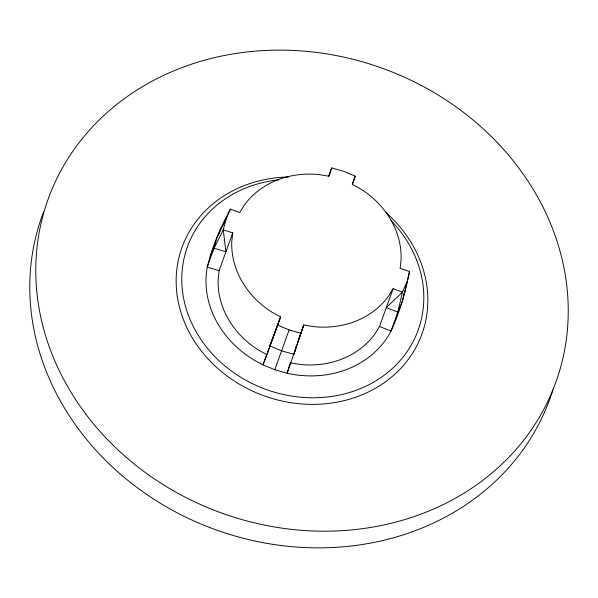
<?xml version="1.0" encoding="UTF-8"?>
<svg xmlns="http://www.w3.org/2000/svg" width="598" height="598" viewBox="0 0 598 598"><rect width="100%" height="100%" fill="white"/><g stroke="black" fill="none" stroke-linecap="round" stroke-linejoin="round"><path stroke-width="0.9" d="M232.719 232.884L231.747 241.786A85.858 75.243 19.8 0 0 271.761 312.044L280.604 316.955L262.948 364.84A98.124 85.992 19.8 0 1 207.267 267.074L214.077 248.17L223.263 229.804L232.719 232.884L219.107 270.692L218.135 279.595A85.858 75.243 19.8 0 0 258.149 349.852L266.992 354.764L262.948 364.84L274.803 369.743L287.145 373.257A98.124 85.992 19.8 0 0 391.032 331.023C399.8 312.059 405.541 291.921 409.563 271.455L400.114 268.375L401.079 259.472A85.858 75.243 19.8 0 0 361.065 189.215L352.229 184.304L355.272 176.141L343.715 171.357L331.681 167.933L328.474 176.32M409.563 271.455L402.282 301.781L397.834 312.119L391.032 331.023L379.498 326.508L374.789 334.103A85.858 75.243 19.8 0 1 300.129 364.459L290.157 362.829M331.681 167.933L329.057 176.238L319.093 174.609A85.858 75.243 19.8 0 0 244.425 204.965L239.716 212.559L230.394 209.113C220.52 227.464 212.155 246.772 207.267 267.074L219.107 270.692M226.059 219.189L223.263 229.804L225.909 251.788L214.077 248.17L216.932 237.286L226.059 219.189L230.394 209.113M395.48 320.685L397.02 314.825M289.91 363.696L287.145 373.257L303.769 325.02L313.741 326.65A85.858 75.243 19.8 0 0 388.401 296.302L393.11 288.699L402.439 292.153L397.834 312.119L386.308 307.604L402.439 292.153L406.775 282.069M273.794 335.859L280.604 316.955L269.758 345.936L281.613 350.839L293.947 354.352L296.459 345.659M293.947 354.352L303.769 325.02L297.58 342.206M352.364 184.64L355.272 176.141M301.145 333.325L289.118 329.902L274.803 369.743M218.285 235.537L221.38 226.948M267.299 353.904L271.941 341.017M272.561 339.298L273.488 336.719M379.498 326.508L393.11 288.699M403.291 296.047L405.145 290.89M269.758 345.936L273.458 336.704M210.13 256.191L213.89 247.445M277.554 325.118L289.118 329.902M552.829 389.971A269.848 236.472 19.8 0 1 218.517 530.755A269.848 236.472 19.8 0 1 43.632 211.819M385.904 212.582A127.561 111.789 19.8 0 1 372.674 389.784A127.561 111.789 19.8 0 1 183.84 320.685A127.561 111.789 19.8 0 1 288.617 176.978M391.032 220.58A122.657 107.483 19.8 0 1 368.009 385.172A122.657 107.483 19.8 0 1 190.613 320.752A122.657 107.483 19.8 0 1 278.825 179.826M85.776 414.063A269.848 236.472 19.8 0 0 544.629 407.769A269.848 236.472 19.8 0 0 275.603 50.15A269.848 236.472 19.8 0 0 85.776 414.063"/></g></svg>
